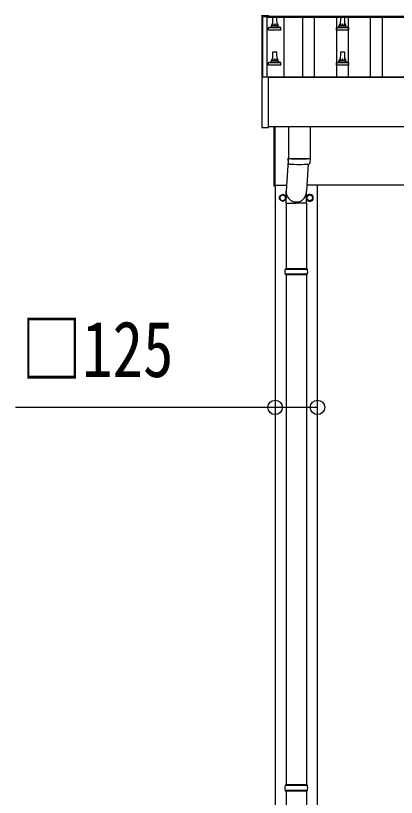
# Model space of a CAD drawing. Units: millimetres, scale not verified. Extents: x -21025 to 21025, y -14850 to 14850.
# Drawn here: x -18238 to -17116, y -9097 to -6792 of the extents above; entities that cross this region are included whole.
import ezdxf
from ezdxf.enums import TextEntityAlignment as Align

# ---------------------------------------------------------------- set-up
doc = ezdxf.new("R2010")
doc.units = ezdxf.units.MM
doc.header["$LTSCALE"] = 60
for name, color, linetype in [('0-5_YKK_13', 4, 'Continuous'), ('0-6_YKK_A1', 4, 'Continuous'), ('0-7_YKK_D', 6, 'Continuous')]:
    doc.layers.add(name, color=color, linetype=linetype)
doc.styles.add('ＭＳ ゴシック', font='')
doc.styles.get('ＭＳ ゴシック').set_extended_font_data('MS Gothic')

msp = doc.modelspace()

# ---------------------------------------------------------------- linework, layer by layer
at = {"layer": '0-5_YKK_13'}
for p, q in [((-17512.7, -6792.22), (-17512.7, -6792.82)), ((-17512.7, -6792.82), (-17512.7, -6973.48)), ((-17511.7, -6791.7), (-17493.7, -6791.7)), ((-17492.7, -6792.82), (-17492.7, -6792.22)), ((-17492.7, -6792.89), (-17492.7, -6792.82)), ((-17480.4, -6819.41), (-17479.67, -6795.88)), ((-17478.68, -6794.91), (-17470.13, -6794.91)), ((-17469.13, -6795.88), (-17468.4, -6819.41)), ((-17280.4, -6819.41), (-17279.67, -6795.88)), ((-17278.68, -6794.91), (-17270.13, -6794.91)), ((-17269.13, -6795.88), (-17268.4, -6819.41)), ((-17484.4, -6823.62), (-17484.4, -6819.41)), ((-17483.4, -6819.41), (-17465.4, -6819.41)), ((-17464.4, -6823.62), (-17464.4, -6819.41)), ((-17284.4, -6823.62), (-17284.4, -6819.41)), ((-17283.4, -6819.41), (-17265.4, -6819.41)), ((-17264.4, -6823.62), (-17264.4, -6819.41)), ((-17492.65, -6834.91), (-17492.65, -6827.19)), ((-17456.15, -6834.91), (-17492.65, -6834.91)), ((-17492.27, -6826.41), (-17456.53, -6826.41)), ((-17491.89, -6826.22), (-17485.17, -6824.59)), ((-17484.78, -6824.41), (-17464.02, -6824.41)), ((-17456.92, -6826.22), (-17463.64, -6824.59)), ((-17456.15, -6834.91), (-17456.15, -6827.19)), ((-17292.65, -6834.91), (-17292.65, -6827.19)), ((-17256.15, -6834.91), (-17292.65, -6834.91)), ((-17292.27, -6826.41), (-17256.53, -6826.41)), ((-17291.89, -6826.22), (-17285.17, -6824.59)), ((-17284.78, -6824.41), (-17264.02, -6824.41)), ((-17256.92, -6826.22), (-17263.64, -6824.59)), ((-17256.15, -6834.91), (-17256.15, -6827.19)), ((-17480.4, -6922.74), (-17479.67, -6899.21)), ((-17478.68, -6898.24), (-17470.13, -6898.24)), ((-17469.13, -6899.21), (-17468.4, -6922.74)), ((-17280.4, -6922.74), (-17279.67, -6899.21)), ((-17278.68, -6898.24), (-17270.13, -6898.24)), ((-17269.13, -6899.21), (-17268.4, -6922.74)), ((-17492.65, -6938.24), (-17492.65, -6930.53)), ((-17456.15, -6938.24), (-17492.65, -6938.24)), ((-17492.27, -6929.74), (-17456.53, -6929.74)), ((-17491.89, -6929.55), (-17485.17, -6927.92)), ((-17484.78, -6927.74), (-17464.02, -6927.74)), ((-17484.4, -6926.95), (-17484.4, -6922.74)), ((-17483.4, -6922.74), (-17465.4, -6922.74)), ((-17464.4, -6926.95), (-17464.4, -6922.74)), ((-17456.92, -6929.55), (-17463.64, -6927.92)), ((-17456.15, -6938.24), (-17456.15, -6930.53)), ((-17292.65, -6938.24), (-17292.65, -6930.53)), ((-17256.15, -6938.24), (-17292.65, -6938.24)), ((-17292.27, -6929.74), (-17256.53, -6929.74)), ((-17291.89, -6929.55), (-17285.17, -6927.92)), ((-17284.78, -6927.74), (-17264.02, -6927.74)), ((-17284.4, -6926.95), (-17284.4, -6922.74)), ((-17283.4, -6922.74), (-17265.4, -6922.74)), ((-17264.4, -6926.95), (-17264.4, -6922.74)), ((-17256.92, -6929.55), (-17263.64, -6927.92)), ((-17256.15, -6938.24), (-17256.15, -6930.53)), ((-17512.7, -6973.49), (-17512.7, -7121.49)), ((-17511.7, -6972.99), (-17512.2, -6972.99)), ((-17493.7, -6972.99), (-17511.7, -6972.99)), ((-17493.2, -6972.99), (-17493.7, -6972.99)), ((-17492.7, -7121.49), (-17492.7, -6973.49)), ((-17512.2, -7121.99), (-17493.2, -7121.99)), ((-17476.4, -7294.5), (-17476.4, -7119.36)), ((-17474.4, -7119.36), (-17474.4, -7294.5)), ((-17434.4, -7119.36), (-17434.4, -7213.34)), ((-17370.4, -7119.36), (-17370.4, -7213.34)), ((-17434.4, -7202.76), (-17440.96, -7309.75)), ((-17434.2, -7226.32), (-17434.43, -7213.34)), ((-17429.93, -7212.62), (-17429.91, -7213.62)), ((-17374.88, -7212.62), (-17374.89, -7213.62)), ((-17370.37, -7213.34), (-17370.6, -7226.32)), ((-17375.94, -7229.62), (-17380.84, -7309.75)), ((-17474.4, -7294.5), (-17476.4, -7294.5)), ((-17442.3, -7328.75), (-17442.4, -7328.75)), ((-17442.3, -7329.25), (-17442.4, -7329.25)), ((-17441.05, -7344.42), (-17441.05, -7309.75)), ((-17380.75, -7344.42), (-17380.75, -7309.75)), ((-17362.3, -7328.75), (-17362.4, -7328.75)), ((-17362.3, -7329.25), (-17362.4, -7329.25)), ((-17441.05, -7344.42), (-17410.9, -7344.42)), ((-17440.9, -7344.42), (-17440.9, -7538)), ((-17380.75, -7344.42), (-17410.9, -7344.42)), ((-17380.9, -7344.42), (-17380.9, -7538)), ((-17378.9, -7538), (-17442.9, -7538)), ((-17442.9, -7538), (-17442.9, -7540)), ((-17378.9, -7538), (-17378.9, -7540)), ((-17377.9, -7540), (-17443.9, -7540)), ((-17377.9, -7554), (-17443.9, -7554)), ((-17442.9, -7556), (-17442.9, -7554)), ((-17378.9, -7556), (-17442.9, -7556)), ((-17440.9, -7556), (-17440.9, -9060.5)), ((-17380.9, -7556), (-17380.9, -9060.5)), ((-17378.9, -7556), (-17378.9, -7554)), ((-17377.9, -9062.49), (-17443.9, -9062.49)), ((-17377.9, -9076.49), (-17443.9, -9076.49)), ((-17378.9, -9060.49), (-17442.9, -9060.49)), ((-17442.9, -9060.49), (-17442.9, -9062.49)), ((-17442.9, -9078.49), (-17442.9, -9076.49)), ((-17378.9, -9078.49), (-17442.9, -9078.49)), ((-17440.9, -9078.49), (-17440.9, -10583)), ((-17380.9, -9078.49), (-17380.9, -10583)), ((-17378.9, -9060.49), (-17378.9, -9062.49)), ((-17378.9, -9078.49), (-17378.9, -9076.49))]:
    msp.add_line(p, q, dxfattribs=at)
for points in [[(-17512.7, -6792.22), (-17512.67, -6792.03), (-17512.59, -6791.9), (-17512.51, -6791.82), (-17512.42, -6791.77), (-17512.34, -6791.74), (-17512.29, -6791.73), (-17512.25, -6791.72), (-17512.21, -6791.72), (-17512.02, -6791.71), (-17511.84, -6791.7), (-17511.7, -6791.7)], [(-17493.7, -6791.7), (-17493.51, -6791.7), (-17493.34, -6791.71), (-17493.2, -6791.72), (-17493.13, -6791.72), (-17493.07, -6791.74), (-17492.98, -6791.77), (-17492.85, -6791.87), (-17492.76, -6792), (-17492.75, -6792.02)]]:
    msp.add_lwpolyline(points, dxfattribs=at)
for points in [[(-17450.9, -7319.19), (-17459.4, -7324.09), (-17459.4, -7333.91), (-17450.9, -7338.81), (-17442.4, -7333.91), (-17442.4, -7324.09)], [(-17370.9, -7319.19), (-17379.4, -7324.09), (-17379.4, -7333.91), (-17370.9, -7338.81), (-17362.4, -7333.91), (-17362.4, -7324.09)]]:
    msp.add_lwpolyline(points, close=True, dxfattribs=at)
for centre, radius in [((-17450.9, -7329), 10), ((-17450.9, -7329), 8.5), ((-17370.9, -7329), 8.5)]:
    msp.add_circle(centre, radius, dxfattribs=at)
for centre, radius, start, end in [((-17493.2, -6792.22), 0.499, 0.00068, 23.5008), ((-17478.68, -6795.91), 1, 90, 178.60509), ((-17470.13, -6795.91), 1, 1.39491, 90), ((-17278.68, -6795.91), 1, 90, 178.60509), ((-17270.13, -6795.91), 1, 1.39491, 90), ((-17485.4, -6823.62), 1, 283.62699, 0), ((-17480.32, -6820.04), 4.13, 90, 171.17633), ((-17483.4, -6820.41), 1, 90, 180), ((-17471.07, -6819.41), 4.83, 133.60282, 180), ((-17477.73, -6819.41), 4.83, 0, 46.39718), ((-17468.49, -6820.04), 4.13, 8.82367, 90), ((-17465.4, -6820.41), 1, 0, 90), ((-17463.4, -6823.62), 1, 180, 256.37301), ((-17285.4, -6823.62), 1, 283.62699, 0), ((-17280.32, -6820.04), 4.13, 90, 171.17633), ((-17283.4, -6820.41), 1, 90, 180), ((-17271.07, -6819.41), 4.83, 133.60282, 180), ((-17277.73, -6819.41), 4.83, 0, 46.39718), ((-17268.49, -6820.04), 4.13, 8.82367, 90), ((-17265.4, -6820.41), 1, 0, 90), ((-17263.4, -6823.62), 1, 180, 256.37301), ((-17491.65, -6827.19), 1, 103.62699, 180), ((-17457.15, -6827.19), 1, 0, 76.37301), ((-17291.65, -6827.19), 1, 103.62699, 180), ((-17257.15, -6827.19), 1, 0, 76.37301), ((-17478.68, -6899.24), 1, 90, 178.60509), ((-17470.13, -6899.24), 1, 1.39491, 90), ((-17278.68, -6899.24), 1, 90, 178.60509), ((-17270.13, -6899.24), 1, 1.39491, 90), ((-17491.65, -6930.53), 1, 103.62699, 180), ((-17485.4, -6926.95), 1, 283.62699, 0), ((-17480.32, -6923.37), 4.13, 90, 171.17633), ((-17483.4, -6923.74), 1, 90, 180), ((-17471.07, -6922.74), 4.83, 133.60282, 180), ((-17477.73, -6922.74), 4.83, 0, 46.39718), ((-17468.49, -6923.37), 4.13, 8.82367, 90), ((-17465.4, -6923.74), 1, 0, 90), ((-17463.4, -6926.95), 1, 180, 256.37301), ((-17457.15, -6930.53), 1, 0, 76.37301), ((-17291.65, -6930.53), 1, 103.62699, 180), ((-17285.4, -6926.95), 1, 283.62699, 0), ((-17280.32, -6923.37), 4.13, 90, 171.17633), ((-17283.4, -6923.74), 1, 90, 180), ((-17271.07, -6922.74), 4.83, 133.60282, 180), ((-17277.73, -6922.74), 4.83, 0, 46.39718), ((-17268.49, -6923.37), 4.13, 8.82367, 90), ((-17265.4, -6923.74), 1, 0, 90), ((-17263.4, -6926.95), 1, 180, 256.37301), ((-17257.15, -6930.53), 1, 0, 76.37301), ((-17512.2, -6973.49), 0.5, 90, 180), ((-17493.2, -6973.49), 0.5, 0, 90), ((-17512.2, -7121.49), 0.5, 180, 270), ((-17493.2, -7121.49), 0.5, 270, 0), ((-17402.4, -6732.61), 480.8, 266.18381, 273.81619), ((-17402.4, -6733.61), 480.8, 266.18381, 273.81619), ((-17430.78, -7226.09), 3.43, 183.91307, 262.91645), ((-17402.41, -6710.62), 519.67, 266.82357, 273.17802), ((-17374.02, -7226.09), 3.43, 277.00994, 356.09787), ((-17450.9, -7329), 8.6, 171.25399, 188.74601), ((-17450.9, -7329), 8.6, 111.25399, 128.74601), ((-17450.9, -7329), 8.6, 51.25399, 68.74601), ((-17450.9, -7329), 8.6, 1.66581, 8.74601), ((-17450.9, -7329), 8.6, 351.25399, 358.33419), ((-17370.9, -7329), 10, 189.93637, 170.06363), ((-17370.9, -7329), 8.6, 171.25399, 188.74601), ((-17370.9, -7329), 8.6, 111.25399, 128.74601), ((-17370.9, -7329), 8.6, 51.25399, 68.74601), ((-17370.9, -7329), 8.6, 1.66581, 8.74601), ((-17370.9, -7329), 8.6, 351.25399, 358.33419), ((-17450.9, -7329), 8.6, 231.25399, 248.74601), ((-17450.9, -7329), 8.6, 291.25399, 308.74601), ((-17370.9, -7329), 8.6, 231.25399, 248.74601), ((-17370.9, -7329), 8.6, 291.25399, 308.74601), ((-17395.15, -7547), 49.25, 171.82876, 180.00002), ((-17395.15, -7547), 49.25, 180.00002, 188.17127), ((-17426.65, -7547), 49.25, 359.99998, 8.17124), ((-17426.65, -7547), 49.25, 351.82873, 359.99998), ((-17395.15, -9069.49), 49.25, 171.82876, 180.00002), ((-17395.15, -9069.49), 49.25, 180.00002, 188.17127), ((-17426.65, -9069.49), 49.25, 359.99998, 8.17124), ((-17426.65, -9069.49), 49.25, 351.82873, 359.99998)]:
    msp.add_arc(centre, radius, start, end, dxfattribs=at)
msp.add_ellipse((-17410.9, -7309.75), major_axis=(0, -31.56), ratio=0.952301, start_param=4.5832251, end_param=7.8539816, dxfattribs=at)
at = {"layer": '0-6_YKK_A1'}
for p, q in [((-17509.4, -6793.85), (-17497.4, -6793.85)), ((-17509.4, -6972.99), (-17509.4, -6793.85)), ((-17497.4, -6792.89), (-9696.9, -6792.89)), ((-17497.4, -6792.89), (-17497.4, -6796.47)), ((-17497.4, -6793.85), (-17497.4, -6972.99)), ((-17497.4, -6796.47), (-9674.4, -6796.47)), ((-17447.9, -6796.47), (-17447.9, -6972.93)), ((-17391.9, -6972.93), (-17391.9, -6796.47)), ((-17356.9, -6972.93), (-17356.9, -6796.47)), ((-17291.9, -6972.93), (-17291.9, -6796.47)), ((-17256.9, -6972.93), (-17256.9, -6796.47)), ((-17191.9, -6972.93), (-17191.9, -6796.47)), ((-17156.9, -6972.93), (-17156.9, -6796.47)), ((-11484.4, -6972.93), (-17497.4, -6972.93)), ((-11484.4, -6974.49), (-17492.7, -6974.49)), ((-11484.4, -7119.36), (-17492.7, -7119.36)), ((-17474.4, -7292), (-17439.87, -7292)), ((-17473.4, -7292), (-17473.4, -11292)), ((-11489.4, -7292), (-17379.76, -7292)), ((-17348.4, -11292), (-17348.4, -7292))]:
    msp.add_line(p, q, dxfattribs=at)
at = {"layer": '0-7_YKK_D'}
msp.add_lwpolyline([(-17348.4, -7947), (-17473.4, -7947), (-18238.4, -7947)], dxfattribs=at)
for centre in [(-17473.4, -7947), (-17348.4, -7947)]:
    msp.add_circle(centre, 21.25, dxfattribs=at)

# ---------------------------------------------------------------- texts
at = {"layer": '0-7_YKK_D', "style": 'ＭＳ ゴシック', "width": 0.8}
msp.add_text('□125', height=165, dxfattribs=at).set_placement((-18222.4, -7907), align=Align.BOTTOM_LEFT)

doc.saveas('drawing.dxf')
